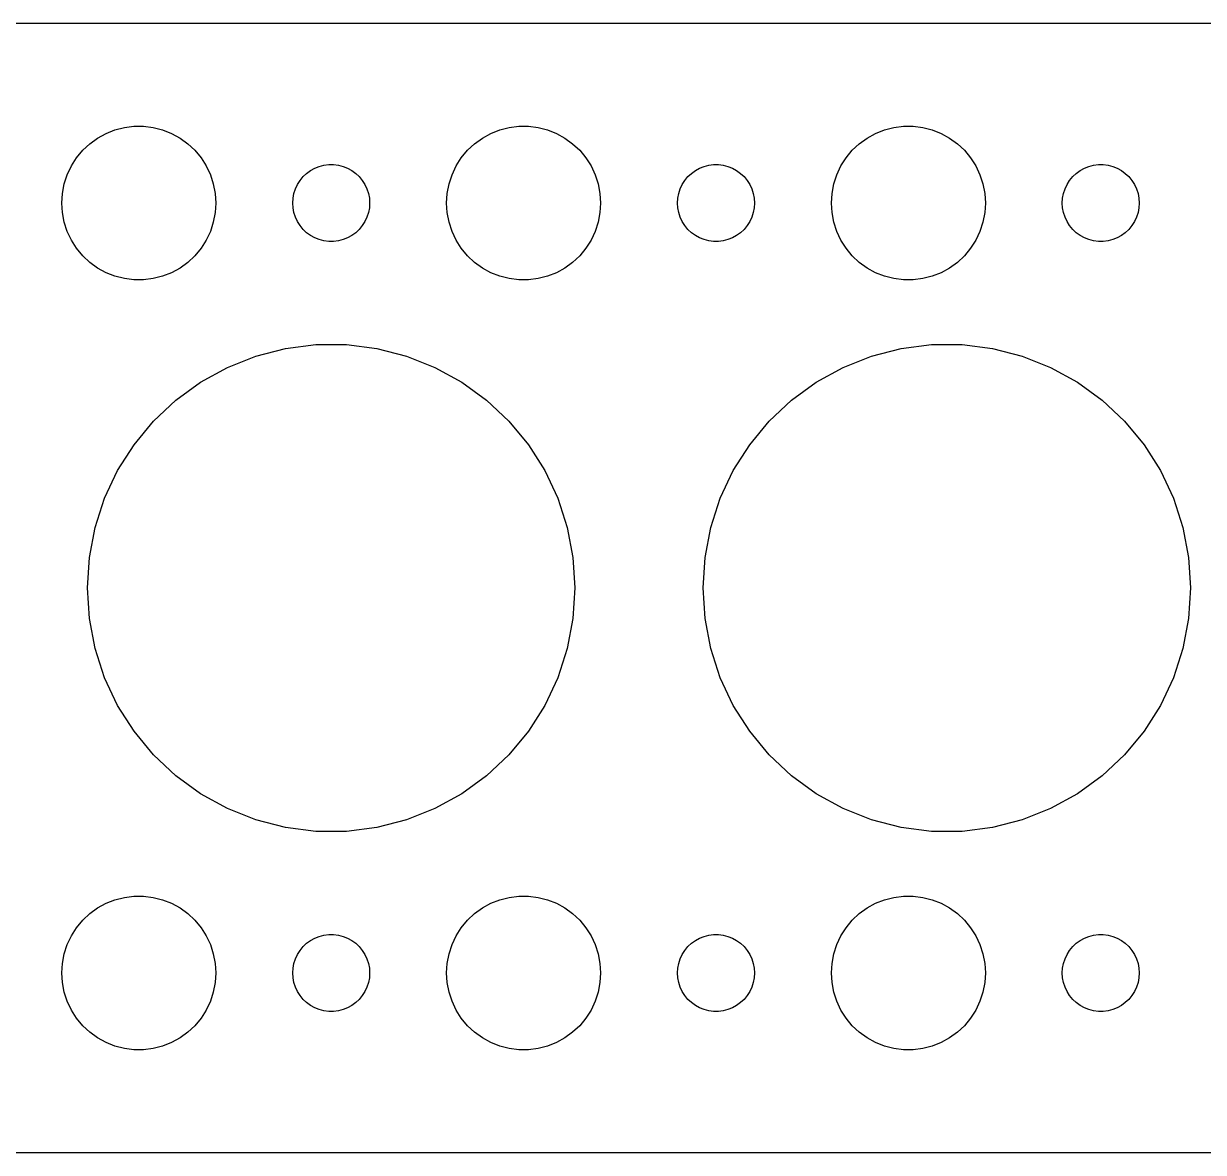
# Model space of a CAD drawing. Header units: metres. Extents: x -74 to 74, y -22 to 22.
# Drawn here: x -11.99 to 34, y -21.99 to 21.99 of the extents above; entities that cross this region are included whole.
import ezdxf

# ---------------------------------------------------------------- set-up
doc = ezdxf.new("R2010")
doc.units = ezdxf.units.M

msp = doc.modelspace()

# ---------------------------------------------------------------- linework, layer by layer
for p, q in [((69.8139, 21.9901), (-69.8139, 21.9901)), ((-8.42705, 17.8532), (-8.06213, 17.9469)), ((-8.06213, 17.9469), (-7.68837, 17.9941)), ((-7.68837, 17.9941), (-7.31161, 17.9941)), ((-7.31161, 17.9941), (-6.93785, 17.9469)), ((-6.93785, 17.9469), (-6.57294, 17.8532)), ((6.57294, 17.8532), (6.93785, 17.9469)), ((6.93785, 17.9469), (7.31161, 17.9941)), ((7.31161, 17.9941), (7.68837, 17.9941)), ((7.68837, 17.9941), (8.06213, 17.9469)), ((8.06213, 17.9469), (8.42705, 17.8532)), ((21.5729, 17.8532), (21.9379, 17.9469)), ((21.9379, 17.9469), (22.3116, 17.9941)), ((22.3116, 17.9941), (22.6884, 17.9941)), ((22.6884, 17.9941), (23.0621, 17.9469)), ((23.0621, 17.9469), (23.427, 17.8532)), ((-9.41226, 17.3115), (-9.10747, 17.533)), ((-9.10747, 17.533), (-8.77733, 17.7145)), ((-8.77733, 17.7145), (-8.42705, 17.8532)), ((-6.57294, 17.8532), (-6.22266, 17.7145)), ((-6.22266, 17.7145), (-5.89252, 17.533)), ((-5.89252, 17.533), (-5.58772, 17.3115)), ((5.58772, 17.3115), (5.89252, 17.533)), ((5.89252, 17.533), (6.22266, 17.7145)), ((6.22266, 17.7145), (6.57294, 17.8532)), ((8.42705, 17.8532), (8.77733, 17.7145)), ((8.77733, 17.7145), (9.10747, 17.533)), ((9.10747, 17.533), (9.41226, 17.3115)), ((20.5877, 17.3115), (20.8925, 17.533)), ((20.8925, 17.533), (21.2227, 17.7145)), ((21.2227, 17.7145), (21.5729, 17.8532)), ((23.427, 17.8532), (23.7773, 17.7145)), ((23.7773, 17.7145), (24.1075, 17.533)), ((24.1075, 17.533), (24.4123, 17.3115)), ((-9.92705, 16.7634), (-9.6869, 17.0536)), ((-9.6869, 17.0536), (-9.41226, 17.3115)), ((-5.58772, 17.3115), (-5.31308, 17.0536)), ((-5.31308, 17.0536), (-5.07294, 16.7634)), ((5.07294, 16.7634), (5.31308, 17.0536)), ((5.31308, 17.0536), (5.58772, 17.3115)), ((9.41226, 17.3115), (9.6869, 17.0536)), ((9.6869, 17.0536), (9.92705, 16.7634)), ((20.0729, 16.7634), (20.3131, 17.0536)), ((20.3131, 17.0536), (20.5877, 17.3115)), ((24.4123, 17.3115), (24.6869, 17.0536)), ((24.6869, 17.0536), (24.927, 16.7634)), ((-10.1289, 16.4453), (-9.92705, 16.7634)), ((-5.07294, 16.7634), (-4.87108, 16.4453)), ((4.87108, 16.4453), (5.07294, 16.7634)), ((9.92705, 16.7634), (10.1289, 16.4453)), ((19.8711, 16.4453), (20.0729, 16.7634)), ((24.927, 16.7634), (25.1289, 16.4453)), ((-10.4057, 15.7461), (-10.2893, 16.1044)), ((-10.2893, 16.1044), (-10.1289, 16.4453)), ((-4.87108, 16.4453), (-4.71066, 16.1044)), ((-4.71066, 16.1044), (-4.59424, 15.7461)), ((-1.09344, 16.0268), (-0.95613, 16.1558)), ((-0.95613, 16.1558), (-0.80373, 16.2665)), ((-0.80373, 16.2665), (-0.63866, 16.3572)), ((-0.63866, 16.3572), (-0.46352, 16.4266)), ((-0.46352, 16.4266), (-0.28107, 16.4734)), ((-0.28107, 16.4734), (-0.09418, 16.497)), ((-0.09418, 16.497), (0.09418, 16.497)), ((0.09418, 16.497), (0.28107, 16.4734)), ((0.28107, 16.4734), (0.46352, 16.4266)), ((0.46352, 16.4266), (0.63866, 16.3572)), ((0.63866, 16.3572), (0.80373, 16.2665)), ((0.80373, 16.2665), (0.95613, 16.1558)), ((0.95613, 16.1558), (1.09344, 16.0268)), ((4.59424, 15.7461), (4.71066, 16.1044)), ((4.71066, 16.1044), (4.87108, 16.4453)), ((10.1289, 16.4453), (10.2893, 16.1044)), ((10.2893, 16.1044), (10.4057, 15.7461)), ((13.9065, 16.0268), (14.0439, 16.1558)), ((14.0439, 16.1558), (14.1963, 16.2665)), ((14.1963, 16.2665), (14.3613, 16.3572)), ((14.3613, 16.3572), (14.5365, 16.4266)), ((14.5365, 16.4266), (14.7189, 16.4734)), ((14.7189, 16.4734), (14.9058, 16.497)), ((14.9058, 16.497), (15.0942, 16.497)), ((15.0942, 16.497), (15.2811, 16.4734)), ((15.2811, 16.4734), (15.4635, 16.4266)), ((15.4635, 16.4266), (15.6387, 16.3572)), ((15.6387, 16.3572), (15.8037, 16.2665)), ((15.8037, 16.2665), (15.9561, 16.1558)), ((15.9561, 16.1558), (16.0934, 16.0268)), ((19.5942, 15.7461), (19.7107, 16.1044)), ((19.7107, 16.1044), (19.8711, 16.4453)), ((25.1289, 16.4453), (25.2893, 16.1044)), ((25.2893, 16.1044), (25.4057, 15.7461)), ((28.9065, 16.0268), (29.0439, 16.1558)), ((29.0439, 16.1558), (29.1963, 16.2665)), ((29.1963, 16.2665), (29.3613, 16.3572)), ((29.3613, 16.3572), (29.5365, 16.4266)), ((29.5365, 16.4266), (29.7189, 16.4734)), ((29.7189, 16.4734), (29.9058, 16.497)), ((29.9058, 16.497), (30.0942, 16.497)), ((30.0942, 16.497), (30.2811, 16.4734)), ((30.2811, 16.4734), (30.4635, 16.4266)), ((30.4635, 16.4266), (30.6387, 16.3572)), ((30.6387, 16.3572), (30.8037, 16.2665)), ((30.8037, 16.2665), (30.9561, 16.1558)), ((30.9561, 16.1558), (31.0934, 16.0268)), ((-10.4763, 15.376), (-10.4057, 15.7461)), ((-4.59424, 15.7461), (-4.52365, 15.376)), ((-1.39465, 15.5522), (-1.31445, 15.7226)), ((-1.31445, 15.7226), (-1.21352, 15.8817)), ((-1.21352, 15.8817), (-1.09344, 16.0268)), ((1.09344, 16.0268), (1.21352, 15.8817)), ((1.21352, 15.8817), (1.31445, 15.7226)), ((1.31445, 15.7226), (1.39465, 15.5522)), ((4.52365, 15.376), (4.59424, 15.7461)), ((10.4057, 15.7461), (10.4763, 15.376)), ((13.6053, 15.5522), (13.6855, 15.7226)), ((13.6855, 15.7226), (13.7865, 15.8817)), ((13.7865, 15.8817), (13.9065, 16.0268)), ((16.0934, 16.0268), (16.2135, 15.8817)), ((16.2135, 15.8817), (16.3145, 15.7226)), ((16.3145, 15.7226), (16.3947, 15.5522)), ((19.5237, 15.376), (19.5942, 15.7461)), ((25.4057, 15.7461), (25.4763, 15.376)), ((28.6053, 15.5522), (28.6855, 15.7226)), ((28.6855, 15.7226), (28.7865, 15.8817)), ((28.7865, 15.8817), (28.9065, 16.0268)), ((31.0934, 16.0268), (31.2135, 15.8817)), ((31.2135, 15.8817), (31.3145, 15.7226)), ((31.3145, 15.7226), (31.3947, 15.5522)), ((-10.5, 15), (-10.4763, 15.376)), ((-4.52365, 15.376), (-4.5, 15)), ((-1.5, 15), (-1.48816, 15.188)), ((-1.48816, 15.188), (-1.45287, 15.373)), ((-1.45287, 15.373), (-1.39465, 15.5522)), ((1.39465, 15.5522), (1.45287, 15.373)), ((1.45287, 15.373), (1.48816, 15.188)), ((1.48816, 15.188), (1.5, 15)), ((4.5, 15), (4.52365, 15.376)), ((10.4763, 15.376), (10.5, 15)), ((13.5, 15), (13.5118, 15.188)), ((13.5118, 15.188), (13.5471, 15.373)), ((13.5471, 15.373), (13.6053, 15.5522)), ((16.3947, 15.5522), (16.4529, 15.373)), ((16.4529, 15.373), (16.4882, 15.188)), ((16.4882, 15.188), (16.5, 15)), ((19.5, 15), (19.5237, 15.376)), ((25.4763, 15.376), (25.5, 15)), ((28.5, 15), (28.5118, 15.188)), ((28.5118, 15.188), (28.5471, 15.373)), ((28.5471, 15.373), (28.6053, 15.5522)), ((31.3947, 15.5522), (31.4529, 15.373)), ((31.4529, 15.373), (31.4882, 15.188)), ((31.4882, 15.188), (31.5, 15)), ((-10.4763, 14.624), (-10.5, 15)), ((-4.5, 15), (-4.52365, 14.624)), ((-1.48816, 14.812), (-1.5, 15)), ((-1.45287, 14.627), (-1.48816, 14.812)), ((1.48816, 14.812), (1.45287, 14.627)), ((1.5, 15), (1.48816, 14.812)), ((4.52365, 14.624), (4.5, 15)), ((10.5, 15), (10.4763, 14.624)), ((13.5118, 14.812), (13.5, 15)), ((13.5471, 14.627), (13.5118, 14.812)), ((16.4882, 14.812), (16.4529, 14.627)), ((16.5, 15), (16.4882, 14.812)), ((19.5237, 14.624), (19.5, 15)), ((25.5, 15), (25.4763, 14.624)), ((28.5118, 14.812), (28.5, 15)), ((28.5471, 14.627), (28.5118, 14.812)), ((31.4882, 14.812), (31.4529, 14.627)), ((31.5, 15), (31.4882, 14.812)), ((-10.4057, 14.2539), (-10.4763, 14.624)), ((-4.52365, 14.624), (-4.59424, 14.2539)), ((-1.39465, 14.4478), (-1.45287, 14.627)), ((-1.31445, 14.2774), (-1.39465, 14.4478)), ((-1.21352, 14.1183), (-1.31445, 14.2774)), ((1.31445, 14.2774), (1.21352, 14.1183)), ((1.39465, 14.4478), (1.31445, 14.2774)), ((1.45287, 14.627), (1.39465, 14.4478)), ((4.59424, 14.2539), (4.52365, 14.624)), ((10.4763, 14.624), (10.4057, 14.2539)), ((13.6053, 14.4478), (13.5471, 14.627)), ((13.6855, 14.2774), (13.6053, 14.4478)), ((13.7865, 14.1183), (13.6855, 14.2774)), ((16.3145, 14.2774), (16.2135, 14.1183)), ((16.3947, 14.4478), (16.3145, 14.2774)), ((16.4529, 14.627), (16.3947, 14.4478)), ((19.5942, 14.2539), (19.5237, 14.624)), ((25.4763, 14.624), (25.4057, 14.2539)), ((28.6053, 14.4478), (28.5471, 14.627)), ((28.6855, 14.2774), (28.6053, 14.4478)), ((28.7865, 14.1183), (28.6855, 14.2774)), ((31.3145, 14.2774), (31.2135, 14.1183)), ((31.3947, 14.4478), (31.3145, 14.2774)), ((31.4529, 14.627), (31.3947, 14.4478)), ((-10.2893, 13.8956), (-10.4057, 14.2539)), ((-10.1289, 13.5547), (-10.2893, 13.8956)), ((-4.71066, 13.8956), (-4.87108, 13.5547)), ((-4.59424, 14.2539), (-4.71066, 13.8956)), ((-1.09344, 13.9732), (-1.21352, 14.1183)), ((-0.95613, 13.8442), (-1.09344, 13.9732)), ((-0.80373, 13.7335), (-0.95613, 13.8442)), ((0.95613, 13.8442), (0.80373, 13.7335)), ((1.09344, 13.9732), (0.95613, 13.8442)), ((1.21352, 14.1183), (1.09344, 13.9732)), ((4.71066, 13.8956), (4.59424, 14.2539)), ((4.87108, 13.5547), (4.71066, 13.8956)), ((10.2893, 13.8956), (10.1289, 13.5547)), ((10.4057, 14.2539), (10.2893, 13.8956)), ((13.9065, 13.9732), (13.7865, 14.1183)), ((14.0439, 13.8442), (13.9065, 13.9732)), ((14.1963, 13.7335), (14.0439, 13.8442)), ((15.9561, 13.8442), (15.8037, 13.7335)), ((16.0934, 13.9732), (15.9561, 13.8442)), ((16.2135, 14.1183), (16.0934, 13.9732)), ((19.7107, 13.8956), (19.5942, 14.2539)), ((19.8711, 13.5547), (19.7107, 13.8956)), ((25.2893, 13.8956), (25.1289, 13.5547)), ((25.4057, 14.2539), (25.2893, 13.8956)), ((28.9065, 13.9732), (28.7865, 14.1183)), ((29.0439, 13.8442), (28.9065, 13.9732)), ((29.1963, 13.7335), (29.0439, 13.8442)), ((30.9561, 13.8442), (30.8037, 13.7335)), ((31.0934, 13.9732), (30.9561, 13.8442)), ((31.2135, 14.1183), (31.0934, 13.9732)), ((-9.92705, 13.2366), (-10.1289, 13.5547)), ((-4.87108, 13.5547), (-5.07294, 13.2366)), ((-0.63866, 13.6427), (-0.80373, 13.7335)), ((-0.46352, 13.5734), (-0.63866, 13.6427)), ((-0.28107, 13.5266), (-0.46352, 13.5734)), ((-0.09418, 13.5029), (-0.28107, 13.5266)), ((0.09418, 13.5029), (-0.09418, 13.5029)), ((0.28107, 13.5266), (0.09418, 13.5029)), ((0.46352, 13.5734), (0.28107, 13.5266)), ((0.63866, 13.6427), (0.46352, 13.5734)), ((0.80373, 13.7335), (0.63866, 13.6427)), ((5.07294, 13.2366), (4.87108, 13.5547)), ((10.1289, 13.5547), (9.92705, 13.2366)), ((14.3613, 13.6427), (14.1963, 13.7335)), ((14.5365, 13.5734), (14.3613, 13.6427)), ((14.7189, 13.5266), (14.5365, 13.5734)), ((14.9058, 13.5029), (14.7189, 13.5266)), ((15.0942, 13.5029), (14.9058, 13.5029)), ((15.2811, 13.5266), (15.0942, 13.5029)), ((15.4635, 13.5734), (15.2811, 13.5266)), ((15.6387, 13.6427), (15.4635, 13.5734)), ((15.8037, 13.7335), (15.6387, 13.6427)), ((20.0729, 13.2366), (19.8711, 13.5547)), ((25.1289, 13.5547), (24.927, 13.2366)), ((29.3613, 13.6427), (29.1963, 13.7335)), ((29.5365, 13.5734), (29.3613, 13.6427)), ((29.7189, 13.5266), (29.5365, 13.5734)), ((29.9058, 13.5029), (29.7189, 13.5266)), ((30.0942, 13.5029), (29.9058, 13.5029)), ((30.2811, 13.5266), (30.0942, 13.5029)), ((30.4635, 13.5734), (30.2811, 13.5266)), ((30.6387, 13.6427), (30.4635, 13.5734)), ((30.8037, 13.7335), (30.6387, 13.6427)), ((-9.6869, 12.9464), (-9.92705, 13.2366)), ((-9.41226, 12.6884), (-9.6869, 12.9464)), ((-5.31308, 12.9464), (-5.58772, 12.6884)), ((-5.07294, 13.2366), (-5.31308, 12.9464)), ((5.31308, 12.9464), (5.07294, 13.2366)), ((5.58772, 12.6884), (5.31308, 12.9464)), ((9.6869, 12.9464), (9.41226, 12.6884)), ((9.92705, 13.2366), (9.6869, 12.9464)), ((20.3131, 12.9464), (20.0729, 13.2366)), ((20.5877, 12.6884), (20.3131, 12.9464)), ((24.6869, 12.9464), (24.4123, 12.6884)), ((24.927, 13.2366), (24.6869, 12.9464)), ((-9.10747, 12.467), (-9.41226, 12.6884)), ((-8.77733, 12.2855), (-9.10747, 12.467)), ((-5.89252, 12.467), (-6.22266, 12.2855)), ((-5.58772, 12.6884), (-5.89252, 12.467)), ((5.89252, 12.467), (5.58772, 12.6884)), ((6.22266, 12.2855), (5.89252, 12.467)), ((9.10747, 12.467), (8.77733, 12.2855)), ((9.41226, 12.6884), (9.10747, 12.467)), ((20.8925, 12.467), (20.5877, 12.6884)), ((21.2227, 12.2855), (20.8925, 12.467)), ((24.1075, 12.467), (23.7773, 12.2855)), ((24.4123, 12.6884), (24.1075, 12.467)), ((-8.42705, 12.1468), (-8.77733, 12.2855)), ((-8.06213, 12.0531), (-8.42705, 12.1468)), ((-7.68837, 12.0059), (-8.06213, 12.0531)), ((-7.31161, 12.0059), (-7.68837, 12.0059)), ((-6.93785, 12.0531), (-7.31161, 12.0059)), ((-6.57294, 12.1468), (-6.93785, 12.0531)), ((-6.22266, 12.2855), (-6.57294, 12.1468)), ((6.57294, 12.1468), (6.22266, 12.2855)), ((6.93785, 12.0531), (6.57294, 12.1468)), ((7.31161, 12.0059), (6.93785, 12.0531)), ((7.68837, 12.0059), (7.31161, 12.0059)), ((8.06213, 12.0531), (7.68837, 12.0059)), ((8.42705, 12.1468), (8.06213, 12.0531)), ((8.77733, 12.2855), (8.42705, 12.1468)), ((21.5729, 12.1468), (21.2227, 12.2855)), ((21.9379, 12.0531), (21.5729, 12.1468)), ((22.3116, 12.0059), (21.9379, 12.0531)), ((22.6884, 12.0059), (22.3116, 12.0059)), ((23.0621, 12.0531), (22.6884, 12.0059)), ((23.427, 12.1468), (23.0621, 12.0531)), ((23.7773, 12.2855), (23.427, 12.1468)), ((-2.93565, 9.03503), (-1.78012, 9.33173)), ((-1.78012, 9.33173), (-0.5965, 9.48125)), ((-0.5965, 9.48125), (0.5965, 9.48125)), ((0.5965, 9.48125), (1.78012, 9.33173)), ((1.78012, 9.33173), (2.93565, 9.03503)), ((21.0643, 9.03503), (22.2199, 9.33173)), ((22.2199, 9.33173), (23.4035, 9.48125)), ((23.4035, 9.48125), (24.5965, 9.48125)), ((24.5965, 9.48125), (25.7801, 9.33173)), ((25.7801, 9.33173), (26.9357, 9.03503)), ((-4.04489, 8.59586), (-2.93565, 9.03503)), ((2.93565, 9.03503), (4.04489, 8.59586)), ((19.9551, 8.59586), (21.0643, 9.03503)), ((26.9357, 9.03503), (28.0449, 8.59586)), ((-5.09035, 8.0211), (-4.04489, 8.59586)), ((4.04489, 8.59586), (5.09035, 8.0211)), ((18.9096, 8.0211), (19.9551, 8.59586)), ((28.0449, 8.59586), (29.0903, 8.0211)), ((-6.05553, 7.31987), (-5.09035, 8.0211)), ((5.09035, 8.0211), (6.05553, 7.31987)), ((17.9445, 7.31987), (18.9096, 8.0211)), ((29.0903, 8.0211), (30.0555, 7.31987)), ((-6.9252, 6.50319), (-6.05553, 7.31987)), ((6.05553, 7.31987), (6.9252, 6.50319)), ((17.0748, 6.50319), (17.9445, 7.31987)), ((30.0555, 7.31987), (30.9252, 6.50319)), ((-7.68565, 5.58395), (-6.9252, 6.50319)), ((6.9252, 6.50319), (7.68565, 5.58395)), ((16.3143, 5.58395), (17.0748, 6.50319)), ((30.9252, 6.50319), (31.6857, 5.58395)), ((-8.32491, 4.57664), (-7.68565, 5.58395)), ((7.68565, 5.58395), (8.32491, 4.57664)), ((15.6751, 4.57664), (16.3143, 5.58395)), ((31.6857, 5.58395), (32.3249, 4.57664)), ((-8.83287, 3.49718), (-8.32491, 4.57664)), ((8.32491, 4.57664), (8.83287, 3.49718)), ((15.1671, 3.49718), (15.6751, 4.57664)), ((32.3249, 4.57664), (32.8329, 3.49718)), ((-9.20154, 2.36255), (-8.83287, 3.49718)), ((8.83287, 3.49718), (9.20154, 2.36255)), ((14.7984, 2.36255), (15.1671, 3.49718)), ((32.8329, 3.49718), (33.2015, 2.36255)), ((-9.42508, 1.19066), (-9.20154, 2.36255)), ((9.20154, 2.36255), (9.42508, 1.19066)), ((14.5749, 1.19066), (14.7984, 2.36255)), ((33.2015, 2.36255), (33.4251, 1.19066)), ((-9.5, 0), (-9.42508, 1.19066)), ((9.42508, 1.19066), (9.5, 0)), ((14.5, 0), (14.5749, 1.19066)), ((33.4251, 1.19066), (33.5, 0)), ((-9.42508, -1.19066), (-9.5, 0)), ((9.5, 0), (9.42508, -1.19066)), ((14.5749, -1.19066), (14.5, 0)), ((33.5, 0), (33.4251, -1.19066)), ((-9.20154, -2.36255), (-9.42508, -1.19066)), ((9.42508, -1.19066), (9.20154, -2.36255)), ((14.7984, -2.36255), (14.5749, -1.19066)), ((33.4251, -1.19066), (33.2015, -2.36255)), ((-8.83287, -3.49718), (-9.20154, -2.36255)), ((9.20154, -2.36255), (8.83287, -3.49718)), ((15.1671, -3.49718), (14.7984, -2.36255)), ((33.2015, -2.36255), (32.8329, -3.49718)), ((-8.32491, -4.57664), (-8.83287, -3.49718)), ((8.83287, -3.49718), (8.32491, -4.57664)), ((15.6751, -4.57664), (15.1671, -3.49718)), ((32.8329, -3.49718), (32.3249, -4.57664)), ((-7.68565, -5.58395), (-8.32491, -4.57664)), ((8.32491, -4.57664), (7.68565, -5.58395)), ((16.3143, -5.58395), (15.6751, -4.57664)), ((32.3249, -4.57664), (31.6857, -5.58395)), ((-6.9252, -6.50319), (-7.68565, -5.58395)), ((7.68565, -5.58395), (6.9252, -6.50319)), ((17.0748, -6.50319), (16.3143, -5.58395)), ((31.6857, -5.58395), (30.9252, -6.50319)), ((-6.05553, -7.31987), (-6.9252, -6.50319)), ((6.9252, -6.50319), (6.05553, -7.31987)), ((17.9445, -7.31987), (17.0748, -6.50319)), ((30.9252, -6.50319), (30.0555, -7.31987)), ((-5.09035, -8.0211), (-6.05553, -7.31987)), ((6.05553, -7.31987), (5.09035, -8.0211)), ((18.9096, -8.0211), (17.9445, -7.31987)), ((30.0555, -7.31987), (29.0903, -8.0211)), ((-4.04489, -8.59586), (-5.09035, -8.0211)), ((5.09035, -8.0211), (4.04489, -8.59586)), ((19.9551, -8.59586), (18.9096, -8.0211)), ((29.0903, -8.0211), (28.0449, -8.59586)), ((-2.93565, -9.03503), (-4.04489, -8.59586)), ((4.04489, -8.59586), (2.93565, -9.03503)), ((21.0643, -9.03503), (19.9551, -8.59586)), ((28.0449, -8.59586), (26.9357, -9.03503)), ((-1.78012, -9.33173), (-2.93565, -9.03503)), ((2.93565, -9.03503), (1.78012, -9.33173)), ((22.2199, -9.33173), (21.0643, -9.03503)), ((26.9357, -9.03503), (25.7801, -9.33173)), ((-0.5965, -9.48125), (-1.78012, -9.33173)), ((0.5965, -9.48125), (-0.5965, -9.48125)), ((1.78012, -9.33173), (0.5965, -9.48125)), ((23.4035, -9.48125), (22.2199, -9.33173)), ((24.5965, -9.48125), (23.4035, -9.48125)), ((25.7801, -9.33173), (24.5965, -9.48125)), ((-9.10747, -12.467), (-8.77733, -12.2855)), ((-8.77733, -12.2855), (-8.42705, -12.1468)), ((-8.42705, -12.1468), (-8.06213, -12.0531)), ((-8.06213, -12.0531), (-7.68837, -12.0059)), ((-7.68837, -12.0059), (-7.31161, -12.0059)), ((-7.31161, -12.0059), (-6.93785, -12.0531)), ((-6.93785, -12.0531), (-6.57294, -12.1468)), ((-6.57294, -12.1468), (-6.22266, -12.2855)), ((-6.22266, -12.2855), (-5.89252, -12.467)), ((5.89252, -12.467), (6.22266, -12.2855)), ((6.22266, -12.2855), (6.57294, -12.1468)), ((6.57294, -12.1468), (6.93785, -12.0531)), ((6.93785, -12.0531), (7.31161, -12.0059)), ((7.31161, -12.0059), (7.68837, -12.0059)), ((7.68837, -12.0059), (8.06213, -12.0531)), ((8.06213, -12.0531), (8.42705, -12.1468)), ((8.42705, -12.1468), (8.77733, -12.2855)), ((8.77733, -12.2855), (9.10747, -12.467)), ((20.8925, -12.467), (21.2227, -12.2855)), ((21.2227, -12.2855), (21.5729, -12.1468)), ((21.5729, -12.1468), (21.9379, -12.0531)), ((21.9379, -12.0531), (22.3116, -12.0059)), ((22.3116, -12.0059), (22.6884, -12.0059)), ((22.6884, -12.0059), (23.0621, -12.0531)), ((23.0621, -12.0531), (23.427, -12.1468)), ((23.427, -12.1468), (23.7773, -12.2855)), ((23.7773, -12.2855), (24.1075, -12.467)), ((-9.6869, -12.9464), (-9.41226, -12.6884)), ((-9.41226, -12.6884), (-9.10747, -12.467)), ((-5.89252, -12.467), (-5.58772, -12.6884)), ((-5.58772, -12.6884), (-5.31308, -12.9464)), ((5.31308, -12.9464), (5.58772, -12.6884)), ((5.58772, -12.6884), (5.89252, -12.467)), ((9.10747, -12.467), (9.41226, -12.6884)), ((9.41226, -12.6884), (9.6869, -12.9464)), ((20.3131, -12.9464), (20.5877, -12.6884)), ((20.5877, -12.6884), (20.8925, -12.467)), ((24.1075, -12.467), (24.4123, -12.6884)), ((24.4123, -12.6884), (24.6869, -12.9464)), ((-10.1289, -13.5547), (-9.92705, -13.2366)), ((-9.92705, -13.2366), (-9.6869, -12.9464)), ((-5.31308, -12.9464), (-5.07294, -13.2366)), ((-5.07294, -13.2366), (-4.87108, -13.5547)), ((4.87108, -13.5547), (5.07294, -13.2366)), ((5.07294, -13.2366), (5.31308, -12.9464)), ((9.6869, -12.9464), (9.92705, -13.2366)), ((9.92705, -13.2366), (10.1289, -13.5547)), ((19.8711, -13.5547), (20.0729, -13.2366)), ((20.0729, -13.2366), (20.3131, -12.9464)), ((24.6869, -12.9464), (24.927, -13.2366)), ((24.927, -13.2366), (25.1289, -13.5547)), ((-10.2893, -13.8956), (-10.1289, -13.5547)), ((-4.87108, -13.5547), (-4.71066, -13.8956)), ((-0.95613, -13.8442), (-0.80373, -13.7335)), ((-0.80373, -13.7335), (-0.63866, -13.6427)), ((-0.63866, -13.6427), (-0.46352, -13.5734)), ((-0.46352, -13.5734), (-0.28107, -13.5266)), ((-0.28107, -13.5266), (-0.09418, -13.5029)), ((-0.09418, -13.5029), (0.09418, -13.5029)), ((0.09418, -13.5029), (0.28107, -13.5266)), ((0.28107, -13.5266), (0.46352, -13.5734)), ((0.46352, -13.5734), (0.63866, -13.6427)), ((0.63866, -13.6427), (0.80373, -13.7335)), ((0.80373, -13.7335), (0.95613, -13.8442)), ((4.71066, -13.8956), (4.87108, -13.5547)), ((10.1289, -13.5547), (10.2893, -13.8956)), ((14.0439, -13.8442), (14.1963, -13.7335)), ((14.1963, -13.7335), (14.3613, -13.6427)), ((14.3613, -13.6427), (14.5365, -13.5734)), ((14.5365, -13.5734), (14.7189, -13.5266)), ((14.7189, -13.5266), (14.9058, -13.5029)), ((14.9058, -13.5029), (15.0942, -13.5029)), ((15.0942, -13.5029), (15.2811, -13.5266)), ((15.2811, -13.5266), (15.4635, -13.5734)), ((15.4635, -13.5734), (15.6387, -13.6427)), ((15.6387, -13.6427), (15.8037, -13.7335)), ((15.8037, -13.7335), (15.9561, -13.8442)), ((19.7107, -13.8956), (19.8711, -13.5547)), ((25.1289, -13.5547), (25.2893, -13.8956)), ((29.0439, -13.8442), (29.1963, -13.7335)), ((29.1963, -13.7335), (29.3613, -13.6427)), ((29.3613, -13.6427), (29.5365, -13.5734)), ((29.5365, -13.5734), (29.7189, -13.5266)), ((29.7189, -13.5266), (29.9058, -13.5029)), ((29.9058, -13.5029), (30.0942, -13.5029)), ((30.0942, -13.5029), (30.2811, -13.5266)), ((30.2811, -13.5266), (30.4635, -13.5734)), ((30.4635, -13.5734), (30.6387, -13.6427)), ((30.6387, -13.6427), (30.8037, -13.7335)), ((30.8037, -13.7335), (30.9561, -13.8442)), ((-10.4763, -14.624), (-10.4057, -14.2539)), ((-10.4057, -14.2539), (-10.2893, -13.8956)), ((-4.71066, -13.8956), (-4.59424, -14.2539)), ((-4.59424, -14.2539), (-4.52365, -14.624)), ((-1.31445, -14.2774), (-1.21352, -14.1183)), ((-1.21352, -14.1183), (-1.09344, -13.9732)), ((-1.09344, -13.9732), (-0.95613, -13.8442)), ((0.95613, -13.8442), (1.09344, -13.9732)), ((1.09344, -13.9732), (1.21352, -14.1183)), ((1.21352, -14.1183), (1.31445, -14.2774)), ((4.52365, -14.624), (4.59424, -14.2539)), ((4.59424, -14.2539), (4.71066, -13.8956)), ((10.2893, -13.8956), (10.4057, -14.2539)), ((10.4057, -14.2539), (10.4763, -14.624)), ((13.6855, -14.2774), (13.7865, -14.1183)), ((13.7865, -14.1183), (13.9065, -13.9732)), ((13.9065, -13.9732), (14.0439, -13.8442)), ((15.9561, -13.8442), (16.0934, -13.9732)), ((16.0934, -13.9732), (16.2135, -14.1183)), ((16.2135, -14.1183), (16.3145, -14.2774)), ((19.5237, -14.624), (19.5942, -14.2539)), ((19.5942, -14.2539), (19.7107, -13.8956)), ((25.2893, -13.8956), (25.4057, -14.2539)), ((25.4057, -14.2539), (25.4763, -14.624)), ((28.6855, -14.2774), (28.7865, -14.1183)), ((28.7865, -14.1183), (28.9065, -13.9732)), ((28.9065, -13.9732), (29.0439, -13.8442)), ((30.9561, -13.8442), (31.0934, -13.9732)), ((31.0934, -13.9732), (31.2135, -14.1183)), ((31.2135, -14.1183), (31.3145, -14.2774)), ((-10.5, -15), (-10.4763, -14.624)), ((-4.52365, -14.624), (-4.5, -15)), ((-1.48816, -14.812), (-1.45287, -14.627)), ((-1.45287, -14.627), (-1.39465, -14.4478)), ((-1.39465, -14.4478), (-1.31445, -14.2774)), ((1.31445, -14.2774), (1.39465, -14.4478)), ((1.39465, -14.4478), (1.45287, -14.627)), ((1.45287, -14.627), (1.48816, -14.812)), ((4.5, -15), (4.52365, -14.624)), ((10.4763, -14.624), (10.5, -15)), ((13.5118, -14.812), (13.5471, -14.627)), ((13.5471, -14.627), (13.6053, -14.4478)), ((13.6053, -14.4478), (13.6855, -14.2774)), ((16.3145, -14.2774), (16.3947, -14.4478)), ((16.3947, -14.4478), (16.4529, -14.627)), ((16.4529, -14.627), (16.4882, -14.812)), ((19.5, -15), (19.5237, -14.624)), ((25.4763, -14.624), (25.5, -15)), ((28.5118, -14.812), (28.5471, -14.627)), ((28.5471, -14.627), (28.6053, -14.4478)), ((28.6053, -14.4478), (28.6855, -14.2774)), ((31.3145, -14.2774), (31.3947, -14.4478)), ((31.3947, -14.4478), (31.4529, -14.627)), ((31.4529, -14.627), (31.4882, -14.812)), ((-10.4763, -15.376), (-10.5, -15)), ((-4.5, -15), (-4.52365, -15.376)), ((-1.5, -15), (-1.48816, -14.812)), ((-1.48816, -15.188), (-1.5, -15)), ((1.48816, -14.812), (1.5, -15)), ((1.5, -15), (1.48816, -15.188)), ((4.52365, -15.376), (4.5, -15)), ((10.5, -15), (10.4763, -15.376)), ((13.5, -15), (13.5118, -14.812)), ((13.5118, -15.188), (13.5, -15)), ((16.4882, -14.812), (16.5, -15)), ((16.5, -15), (16.4882, -15.188)), ((19.5237, -15.376), (19.5, -15)), ((25.5, -15), (25.4763, -15.376)), ((28.5, -15), (28.5118, -14.812)), ((28.5118, -15.188), (28.5, -15)), ((31.4882, -14.812), (31.5, -15)), ((31.5, -15), (31.4882, -15.188)), ((-10.4057, -15.7461), (-10.4763, -15.376)), ((-4.52365, -15.376), (-4.59424, -15.7461)), ((-1.45287, -15.373), (-1.48816, -15.188)), ((-1.39465, -15.5522), (-1.45287, -15.373)), ((-1.31445, -15.7226), (-1.39465, -15.5522)), ((1.39465, -15.5522), (1.31445, -15.7226)), ((1.45287, -15.373), (1.39465, -15.5522)), ((1.48816, -15.188), (1.45287, -15.373)), ((4.59424, -15.7461), (4.52365, -15.376)), ((10.4763, -15.376), (10.4057, -15.7461)), ((13.5471, -15.373), (13.5118, -15.188)), ((13.6053, -15.5522), (13.5471, -15.373)), ((13.6855, -15.7226), (13.6053, -15.5522)), ((16.3947, -15.5522), (16.3145, -15.7226)), ((16.4529, -15.373), (16.3947, -15.5522)), ((16.4882, -15.188), (16.4529, -15.373)), ((19.5942, -15.7461), (19.5237, -15.376)), ((25.4763, -15.376), (25.4057, -15.7461)), ((28.5471, -15.373), (28.5118, -15.188)), ((28.6053, -15.5522), (28.5471, -15.373)), ((28.6855, -15.7226), (28.6053, -15.5522)), ((31.3947, -15.5522), (31.3145, -15.7226)), ((31.4529, -15.373), (31.3947, -15.5522)), ((31.4882, -15.188), (31.4529, -15.373)), ((-10.2893, -16.1044), (-10.4057, -15.7461)), ((-4.59424, -15.7461), (-4.71066, -16.1044)), ((-1.21352, -15.8817), (-1.31445, -15.7226)), ((-1.09344, -16.0268), (-1.21352, -15.8817)), ((-0.95613, -16.1558), (-1.09344, -16.0268)), ((1.09344, -16.0268), (0.95613, -16.1558)), ((1.21352, -15.8817), (1.09344, -16.0268)), ((1.31445, -15.7226), (1.21352, -15.8817)), ((4.71066, -16.1044), (4.59424, -15.7461)), ((10.4057, -15.7461), (10.2893, -16.1044)), ((13.7865, -15.8817), (13.6855, -15.7226)), ((13.9065, -16.0268), (13.7865, -15.8817)), ((14.0439, -16.1558), (13.9065, -16.0268)), ((16.0934, -16.0268), (15.9561, -16.1558)), ((16.2135, -15.8817), (16.0934, -16.0268)), ((16.3145, -15.7226), (16.2135, -15.8817)), ((19.7107, -16.1044), (19.5942, -15.7461)), ((25.4057, -15.7461), (25.2893, -16.1044)), ((28.7865, -15.8817), (28.6855, -15.7226)), ((28.9065, -16.0268), (28.7865, -15.8817)), ((29.0439, -16.1558), (28.9065, -16.0268)), ((31.0934, -16.0268), (30.9561, -16.1558)), ((31.2135, -15.8817), (31.0934, -16.0268)), ((31.3145, -15.7226), (31.2135, -15.8817)), ((-10.1289, -16.4453), (-10.2893, -16.1044)), ((-9.92705, -16.7634), (-10.1289, -16.4453)), ((-4.87108, -16.4453), (-5.07294, -16.7634)), ((-4.71066, -16.1044), (-4.87108, -16.4453)), ((-0.80373, -16.2665), (-0.95613, -16.1558)), ((-0.63866, -16.3572), (-0.80373, -16.2665)), ((-0.46352, -16.4266), (-0.63866, -16.3572)), ((-0.28107, -16.4734), (-0.46352, -16.4266)), ((-0.09418, -16.497), (-0.28107, -16.4734)), ((0.09418, -16.497), (-0.09418, -16.497)), ((0.28107, -16.4734), (0.09418, -16.497)), ((0.46352, -16.4266), (0.28107, -16.4734)), ((0.63866, -16.3572), (0.46352, -16.4266)), ((0.80373, -16.2665), (0.63866, -16.3572)), ((0.95613, -16.1558), (0.80373, -16.2665)), ((4.87108, -16.4453), (4.71066, -16.1044)), ((5.07294, -16.7634), (4.87108, -16.4453)), ((10.1289, -16.4453), (9.92705, -16.7634)), ((10.2893, -16.1044), (10.1289, -16.4453)), ((14.1963, -16.2665), (14.0439, -16.1558)), ((14.3613, -16.3572), (14.1963, -16.2665)), ((14.5365, -16.4266), (14.3613, -16.3572)), ((14.7189, -16.4734), (14.5365, -16.4266)), ((14.9058, -16.497), (14.7189, -16.4734)), ((15.0942, -16.497), (14.9058, -16.497)), ((15.2811, -16.4734), (15.0942, -16.497)), ((15.4635, -16.4266), (15.2811, -16.4734)), ((15.6387, -16.3572), (15.4635, -16.4266)), ((15.8037, -16.2665), (15.6387, -16.3572)), ((15.9561, -16.1558), (15.8037, -16.2665)), ((19.8711, -16.4453), (19.7107, -16.1044)), ((20.0729, -16.7634), (19.8711, -16.4453)), ((25.1289, -16.4453), (24.927, -16.7634)), ((25.2893, -16.1044), (25.1289, -16.4453)), ((29.1963, -16.2665), (29.0439, -16.1558)), ((29.3613, -16.3572), (29.1963, -16.2665)), ((29.5365, -16.4266), (29.3613, -16.3572)), ((29.7189, -16.4734), (29.5365, -16.4266)), ((29.9058, -16.497), (29.7189, -16.4734)), ((30.0942, -16.497), (29.9058, -16.497)), ((30.2811, -16.4734), (30.0942, -16.497)), ((30.4635, -16.4266), (30.2811, -16.4734)), ((30.6387, -16.3572), (30.4635, -16.4266)), ((30.8037, -16.2665), (30.6387, -16.3572)), ((30.9561, -16.1558), (30.8037, -16.2665)), ((-9.6869, -17.0536), (-9.92705, -16.7634)), ((-5.07294, -16.7634), (-5.31308, -17.0536)), ((5.31308, -17.0536), (5.07294, -16.7634)), ((9.92705, -16.7634), (9.6869, -17.0536)), ((20.3131, -17.0536), (20.0729, -16.7634)), ((24.927, -16.7634), (24.6869, -17.0536)), ((-9.41226, -17.3115), (-9.6869, -17.0536)), ((-9.10747, -17.533), (-9.41226, -17.3115)), ((-5.58772, -17.3115), (-5.89252, -17.533)), ((-5.31308, -17.0536), (-5.58772, -17.3115)), ((5.58772, -17.3115), (5.31308, -17.0536)), ((5.89252, -17.533), (5.58772, -17.3115)), ((9.41226, -17.3115), (9.10747, -17.533)), ((9.6869, -17.0536), (9.41226, -17.3115)), ((20.5877, -17.3115), (20.3131, -17.0536)), ((20.8925, -17.533), (20.5877, -17.3115)), ((24.4123, -17.3115), (24.1075, -17.533)), ((24.6869, -17.0536), (24.4123, -17.3115)), ((-8.77733, -17.7145), (-9.10747, -17.533)), ((-8.42705, -17.8532), (-8.77733, -17.7145)), ((-8.06213, -17.9469), (-8.42705, -17.8532)), ((-6.57294, -17.8532), (-6.93785, -17.9469)), ((-6.22266, -17.7145), (-6.57294, -17.8532)), ((-5.89252, -17.533), (-6.22266, -17.7145)), ((6.22266, -17.7145), (5.89252, -17.533)), ((6.57294, -17.8532), (6.22266, -17.7145)), ((6.93785, -17.9469), (6.57294, -17.8532)), ((8.42705, -17.8532), (8.06213, -17.9469)), ((8.77733, -17.7145), (8.42705, -17.8532)), ((9.10747, -17.533), (8.77733, -17.7145)), ((21.2227, -17.7145), (20.8925, -17.533)), ((21.5729, -17.8532), (21.2227, -17.7145)), ((21.9379, -17.9469), (21.5729, -17.8532)), ((23.427, -17.8532), (23.0621, -17.9469)), ((23.7773, -17.7145), (23.427, -17.8532)), ((24.1075, -17.533), (23.7773, -17.7145)), ((-7.68837, -17.9941), (-8.06213, -17.9469)), ((-7.31161, -17.9941), (-7.68837, -17.9941)), ((-6.93785, -17.9469), (-7.31161, -17.9941)), ((7.31161, -17.9941), (6.93785, -17.9469)), ((7.68837, -17.9941), (7.31161, -17.9941)), ((8.06213, -17.9469), (7.68837, -17.9941)), ((22.3116, -17.9941), (21.9379, -17.9469)), ((22.6884, -17.9941), (22.3116, -17.9941)), ((23.0621, -17.9469), (22.6884, -17.9941)), ((-69.8139, -21.9901), (69.8139, -21.9901))]:
    msp.add_line(p, q)

doc.saveas('drawing.dxf')
